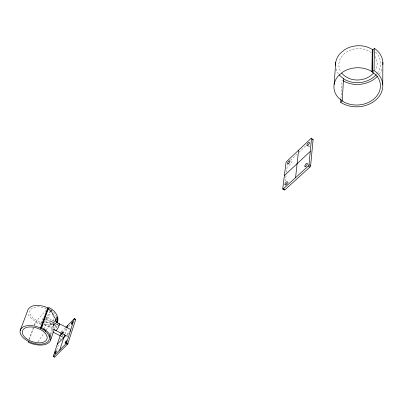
<?xml version="1.0" encoding="UTF-8"?>
<svg xmlns="http://www.w3.org/2000/svg" width="403" height="403" viewBox="0 0 403 403"><rect width="100%" height="100%" fill="white"/><g stroke="black" fill="none" stroke-linecap="round" stroke-linejoin="round"><path stroke-width="0.3" stroke-dasharray="2.02 1.51" d="M44.209 322.234L50.964 309.806A14.896 8.559 18.5 0 1 56.279 316.944L56.183 319.236L55.634 320.828M340.933 98.649L342.061 80.121M285.405 181.038L286.09 175.441M286.473 172.333L287.389 164.872M55.478 320.748L56.259 317.393M64.999 334.042L66.933 328.193M56.707 350.308L58.868 343.83M60.047 340.293L61.029 337.346M54.465 328.843L55.891 324.692M50.32 334.183L53.931 323.74M56.279 316.944L55.105 320.34L56.279 316.944L56.506 319.403M50.849 334.697L52.869 328.853M53.07 328.269L54.481 324.178M50.481 310.693L54.289 317.69L54.632 316.703L50.964 309.806L44.451 328.203M53.906 323.68L53.312 325.362L44.97 321.171M29.127 339.195L33.202 328.047M34.275 325.11L35.348 322.178A16.387 9.415 18.5 0 0 40.97 324.269M29.318 339.699L33.605 327.956M34.462 325.609L35.963 321.498L46.758 309.62M55.463 320.959L56.183 319.236L55.12 321.216M62.465 333.064L66.843 328.299M57.12 326.168L56.662 327.045A3.808 0.801 -62.7 0 0 55.735 329.458M54.229 323.841L53.342 325.438L56.662 327.045L53.997 324.148L53.312 325.362L55.936 324.516M56.581 319.594L57.463 317.997M51.377 327.951L53.68 323.805M43.141 318.078L42.189 319.775A3.829 0.735 -62.5 0 0 41.302 323.206M37.942 341.87L44.038 333.074M46.184 329.971L50.486 323.765L52.637 322.959M61.463 331.936L65.397 327.841M52.753 323.226L49.378 326.939L50.486 323.765A14.896 8.559 18.5 0 1 43.635 323.941M68.596 326.506L70.344 324.712M67.039 334.314L69.064 332.263M290.457 160.318L297.213 153.946M299.011 152.248L306.215 145.453M46.194 308.728L44.738 308.073A12.659 7.274 18.5 0 0 30.512 309.716A12.659 7.274 18.5 0 0 36.285 320.254L39.252 321.569A12.659 7.274 18.5 0 0 41.867 322.324M62.566 331.986L63.835 332.626A1.476 0.322 -62.8 0 1 63.689 333.629M61.644 331.699L62.903 332.334M44.098 324.606L52.496 328.813M61.271 334.631L62.546 335.266M46.37 317.221L51.952 320.032M45.685 318.652L49.604 320.627M45.322 319.176L49.68 321.367M48.773 309.413L50.622 310.431L49.378 309.267M371.319 52.612L367.229 50.264A19.193 15.687 -5 0 0 344.57 53.498A19.193 15.687 -5 0 0 341.059 72.122M48.471 308.345L50.466 309.514M375.51 52.183L376.407 52.944A22.578 18.457 -5 0 1 377.913 72.384M50.964 309.806L54.289 317.69M40.98 323.408A14.896 8.559 18.5 0 1 36.356 321.725L33.152 319.876A14.896 8.559 18.5 0 1 27.711 312.854M53.513 323.921A16.387 9.415 18.5 0 1 43.307 324.758M48.859 310.078A12.659 7.274 18.5 0 1 53.382 319.987M50.849 321.911A12.659 7.274 18.5 0 1 43.02 322.546M377.596 72.862A22.578 18.457 -5 0 1 376.543 74.253M338.404 73.845A22.578 18.457 -5 0 1 335.78 67.739M381.822 69.351A24.84 20.301 -5 0 1 378.563 75.013M374.83 56.279A19.193 15.687 -5 0 1 375.646 69.951M290.644 161.865A1.96 0.685 -57.6 0 1 291.364 162.379A1.96 0.685 -57.6 0 1 290.145 164.555A1.96 0.685 -57.6 0 1 289.001 164.792M288.175 182.695A2.005 0.725 -58 0 1 288.679 182.554M309.912 145.977A2.02 0.72 -56.8 0 1 308.461 146.218M309.831 143.77A2.02 0.72 -56.8 0 1 310.154 143.508M63.019 333.578A1.476 0.322 -62.8 0 1 63.835 332.626M62.979 334.898A1.476 0.322 -62.8 0 1 62.455 335.074M62.133 332.359A1.476 0.322 -62.8 0 1 62.42 332.994M67.492 335.351A3.793 0.851 -62.8 0 1 69.336 331.256"/><path stroke-width="0.6" d="M382.759 84.595L382.85 62.284M374.034 70.48L374.402 48.35L372.82 49.907L372.402 72.041L374.034 70.48A25.606 20.503 -3.6 0 1 376.629 99.239A25.606 20.503 -3.6 0 1 340.706 102.357L340.893 99.269M335.513 65.367A22.578 18.457 -5 0 1 340.238 53.398L344.464 49.856A22.578 18.457 -5 0 1 372.317 49.483L371.883 71.608L376.11 75.124A23.273 18.634 -3.6 0 1 373.208 99.546A23.273 18.634 -3.6 0 1 342.726 101.319L338.565 97.984A23.273 18.634 -3.6 0 1 338.792 75.381L343.144 71.83A23.273 18.634 -3.6 0 1 371.883 71.608L372.463 71.986L372.876 49.851M343.527 78.681L342.218 100.911L340.706 102.357M334.132 84.403L335.709 62.359M57.352 323.06C59.624 316.214 54.672 310.149 48.758 307.418L41.549 327.599A16.735 9.304 18.3 0 1 49.398 342.097A16.735 9.304 18.3 0 1 28.054 342.132L28.482 340.958M284.337 189.748A1.002 0.363 -58.2 0 0 284.861 189.868L309.922 167.038A1.038 0.383 -57.2 0 0 310.637 165.769L313.091 139.549L311.509 138.551A1.013 0.358 -56.7 0 0 310.945 138.511L286.664 161.492A0.972 0.338 -57.7 0 0 285.999 162.681L282.74 188.78L283.803 189.425M282.74 188.78A1.002 0.363 -58.2 0 0 283.264 188.901L308.29 166.021A1.043 0.383 -57.2 0 0 309 164.751L311.509 138.551M295.57 177.652L298.613 150.183M54.546 356.791L54.526 357.159L67.764 343.95L75.769 319.272L74.308 318.682L65.815 327.412M61.14 332.591L53.226 356.519L66.44 343.291L74.308 318.682M44.234 318.914L44.783 317.378M59.674 350.152L64.807 334.626M67.125 327.609L67.9 325.266M50.602 340.097L54.264 329.432M56.702 322.324L57.518 319.957M49.312 337.099L50.118 334.767M43.01 324.43L40.92 328.279L40.486 328.067A15.213 8.458 18.3 0 0 23.031 326.964L21.122 328.541A15.213 8.458 18.3 0 0 25.792 339.835L29.076 341.689L32.729 343.089L36.512 343.94A15.213 8.458 18.3 0 0 48.859 340.339A15.213 8.458 18.3 0 0 43.821 329.986L44.244 328.798M48.471 308.345L47.71 307.897L40.486 328.067L43.821 329.986M20.15 330.546L27.711 310.547A14.896 8.559 18.5 0 1 28.689 308.517L30.583 306.91A14.896 8.559 18.5 0 1 47.71 307.897M45.111 331.523L45.826 330.49M40.92 328.279L48.133 308.104L47.846 308.91L48.773 309.413M57.241 344.233L65.84 335.528M70.278 331.034L70.606 330.702M284.397 175.522L310.275 151.432M53.357 356.448L54.657 357.083M44.139 317.876L44.562 318.088M66.147 343.704L67.472 344.358M52.798 332.032L63.84 337.553M66.676 342.762L68.001 343.421M53.06 329.095L67.654 336.404M52.506 320.314L70.394 329.332M50.163 320.909L59.13 325.423M74.444 318.929L75.729 319.584M283.264 188.901L284.861 189.868M309 164.751L310.637 165.769M308.29 166.021L309.922 167.038M372.317 49.483L372.82 49.907M56.616 320.632L56.788 322.481M57.76 317.468A16.387 9.415 18.5 0 1 56.637 321.594M376.16 74.696A22.578 18.457 -5 0 1 344.021 79.084L339.991 75.794A22.578 18.457 -5 0 1 339.16 74.847M374.402 48.35A24.84 20.301 -5 0 1 382.84 64.661M377.404 76.323A24.84 20.301 -5 0 1 343.049 80.741M373.697 72.878A19.193 15.687 -5 0 1 348.892 78.383L344.897 76.137A19.193 15.687 -5 0 1 341.764 73.104M312.521 139.509A1.013 0.358 -56.7 0 1 313.091 139.549M286.961 184.1A2.005 0.725 -58 0 1 287.238 183.662M62.264 333.336A1.476 0.322 -62.8 0 1 61.236 334.616A1.476 0.322 -62.8 0 1 61.755 332.943M58.919 323.795A3.808 0.801 -62.7 0 1 58.405 327.135A3.808 0.801 -62.7 0 1 55.69 330.364M285.923 184.67A2.005 0.72 -58 0 0 287.238 181.688A2.005 0.72 -58 0 0 285.138 183.597A2.005 0.72 -58 0 0 285.923 184.67M308.008 145.322A2.02 0.715 -56.9 0 0 309.277 142.39A2.02 0.715 -56.9 0 0 307.111 144.44A2.02 0.715 -56.9 0 0 308.008 145.322M288.488 163.699A1.96 0.685 -57.6 0 0 289.747 160.822A1.96 0.685 -57.6 0 0 287.687 162.762A1.96 0.685 -57.6 0 0 288.488 163.699M305.917 166.348A2.065 0.756 -57.2 0 0 307.222 163.311A2.065 0.756 -57.2 0 0 305.006 165.356A2.065 0.756 -57.2 0 0 305.917 166.348M71.865 323.876A1.501 0.332 -62.7 0 0 72.787 321.629A1.501 0.332 -62.7 0 0 71.538 323.261A1.501 0.332 -62.7 0 0 71.865 323.876M65.624 342.963A1.536 0.348 -63 0 0 66.576 340.641A1.536 0.348 -63 0 0 65.311 342.278A1.536 0.348 -63 0 0 65.624 342.963M55.382 353.194A1.511 0.332 -63.1 0 0 56.344 350.897A1.511 0.332 -63.1 0 0 55.12 352.464A1.511 0.332 -63.1 0 0 55.382 353.194M26.059 338.329A12.931 7.189 18.3 0 0 46.834 339.351A12.931 7.189 18.3 0 0 31.263 326.959A12.931 7.189 18.3 0 0 26.059 338.329"/></g></svg>
